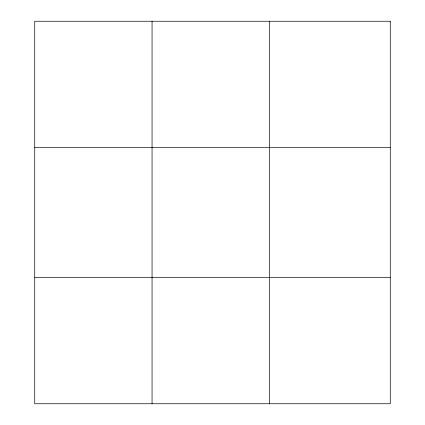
<?xml version="1.0" encoding="UTF-8"?>
<svg xmlns="http://www.w3.org/2000/svg" width="425" height="425" viewBox="0 0 425 425"><rect width="100%" height="100%" fill="white"/><g stroke="black" fill="none" stroke-linecap="round" stroke-linejoin="round"><path stroke-width="0.64" d="M152.06 21.25L152.06 403.75M269.386 21.25L269.386 403.75M34.728 147.475L390.272 147.475M34.728 277.525L390.272 277.525M390.272 21.25L390.272 403.75L34.728 403.75L34.728 21.25L390.272 21.25"/></g></svg>
